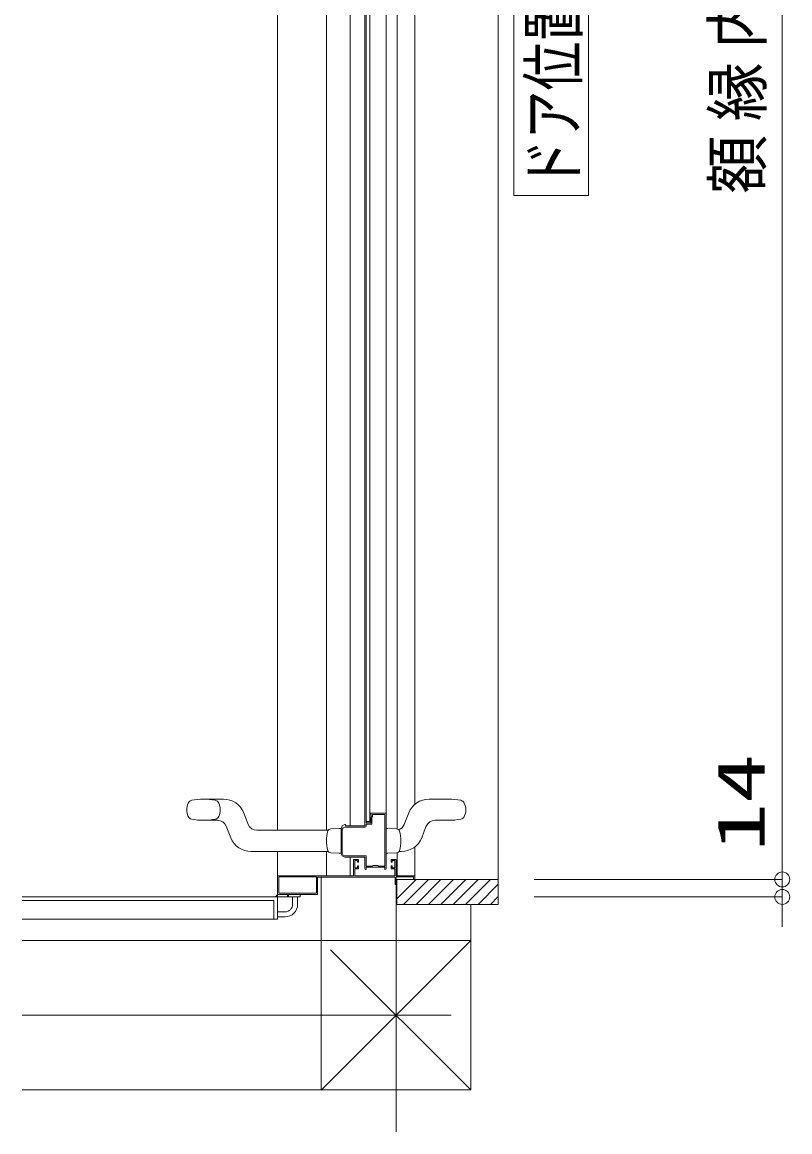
# Model space of a CAD drawing. Units: millimetres on the paper. Extents: x -305 to 305, y -152 to 152.
# Drawn here: x -93.68 to -62.88, y -24.36 to 20.18 of the extents above; entities that cross this region are included whole.
import ezdxf
from ezdxf.enums import TextEntityAlignment as Align

# ---------------------------------------------------------------- set-up
doc = ezdxf.new("R2010")
doc.units = ezdxf.units.MM
doc.linetypes.add('LONG_CHAIN', pattern=[21, 18, -1, 1, -1])
doc.layers.add('0-0_0', color=7, linetype='Continuous', lineweight=9)
doc.layers.add('0-1_VIEW0001', color=7, linetype='Continuous', lineweight=9)
doc.styles.add('ＭＳ ゴシック', font='')
doc.styles.get('ＭＳ ゴシック').set_extended_font_data('MS Gothic')

# ---------------------------------------------------------------- blocks, each defined once
blk = doc.blocks.new('_ORIGIN')
at = {"layer": '0-0_0'}
blk.add_line((0, 0), (-1, 0), dxfattribs=at)
blk.add_circle((0, 0), 0.5, dxfattribs=at)

msp = doc.modelspace()

# ---------------------------------------------------------------- linework, layer by layer
at = {"layer": '0-1_VIEW0001'}
for p, q in [((-74.58, 63.197), (-74.58, -15.228)), ((-78.638, -12.2), (-78.638, 62.047)), ((-77.933, -11.22), (-77.933, 62.197)), ((-63.184, -13.628), (-63.184, 61.597)), ((-80.523, 25.072), (-80.523, -12.078)), ((-73.955, 13.222), (-73.955, 25.222)), ((-70.955, 13.222), (-70.955, 25.222)), ((-79.879, 24.602), (-79.879, -11.958)), ((-83.433, 24.197), (-83.433, -12.254)), ((-79.933, -12.078), (-79.933, 24.211)), ((-79.729, -11.908), (-79.729, 24.212)), ((-79.083, 24.211), (-79.083, -13.788)), ((-81.473, 23.722), (-81.473, -12.254)), ((-70.955, 13.222), (-73.955, 13.222)), ((-86.408, -11.004), (-85.609, -11.004)), ((-76.558, -11.004), (-77.357, -11.004)), ((-84.613, -12.017), (-84.795, -11.556)), ((-79.716, -11.59), (-79.707, -11.576)), ((-79.697, -11.569), (-79.083, -11.569)), ((-78.171, -11.556), (-78.353, -12.017)), ((-86.408, -11.854), (-85.846, -11.854)), ((-79.729, -11.908), (-79.879, -11.908)), ((-79.718, -11.598), (-79.718, -11.598)), ((-79.703, -11.608), (-79.708, -11.608)), ((-79.694, -11.749), (-79.679, -11.711)), ((-79.678, -11.705), (-79.678, -11.633)), ((-79.652, -11.764), (-79.636, -11.726)), ((-77.119, -11.854), (-76.558, -11.854)), ((-85.316, -12.551), (-85.498, -12.091)), ((-81.402, -12.254), (-84.264, -12.254)), ((-80.958, -12.179), (-80.883, -12.179)), ((-80.883, -12.178), (-80.883, -12.18)), ((-80.883, -13.178), (-80.883, -12.178)), ((-80.883, -12.179), (-80.883, -12.18)), ((-80.838, -13.178), (-80.838, -12.228)), ((-80.733, -12.028), (-80.723, -12.028)), ((-80.733, -12.123), (-79.933, -12.123)), ((-80.708, -12.043), (-80.708, -12.063)), ((-80.693, -12.078), (-79.933, -12.078)), ((-79.083, -12.178), (-79.008, -12.178)), ((-79.008, -12.179), (-78.661, -12.197)), ((-78.661, -12.198), (-78.661, -12.197)), ((-78.661, -12.198), (-78.661, -12.197)), ((-78.547, -12.288), (-78.547, -12.287)), ((-78.547, -12.288), (-78.547, -12.287)), ((-77.548, -12.293), (-77.65, -12.551)), ((-77.468, -12.091), (-77.548, -12.293)), ((-81.403, -13.104), (-84.502, -13.104)), ((-83.433, -13.104), (-83.433, -14.779)), ((-83.433, -13.104), (-83.433, -14.903)), ((-83.433, -14.053), (-83.433, -13.104)), ((-81.473, -13.104), (-81.473, -14.053)), ((-80.958, -13.179), (-81.305, -13.16)), ((-80.883, -13.179), (-80.958, -13.179)), ((-80.883, -13.177), (-80.883, -13.178)), ((-80.883, -13.177), (-80.883, -13.179)), ((-80.523, -13.328), (-80.523, -14.078)), ((-79.008, -13.179), (-79.083, -13.179)), ((-79.008, -13.178), (-78.661, -13.16)), ((-78.638, -13.157), (-78.638, -14.078)), ((-78.464, -13.104), (-78.562, -13.104)), ((-77.931, -14.228), (-77.931, -12.923)), ((-63.183, -13.628), (-63.183, -13.028)), ((-80.383, -13.428), (-80.183, -13.428)), ((-80.383, -14.078), (-80.383, -13.428)), ((-80.333, -13.473), (-80.333, -13.758)), ((-80.233, -13.473), (-80.333, -13.473)), ((-80.333, -13.758), (-80.233, -13.758)), ((-80.183, -13.803), (-80.333, -13.803)), ((-80.333, -13.803), (-80.333, -14.078)), ((-80.233, -13.533), (-80.233, -13.473)), ((-80.183, -13.533), (-80.233, -13.533)), ((-80.233, -13.758), (-80.233, -13.683)), ((-80.233, -13.683), (-80.183, -13.683)), ((-80.183, -13.428), (-80.183, -13.533)), ((-80.183, -13.683), (-80.183, -13.803)), ((-79.248, -13.728), (-79.768, -13.728)), ((-78.883, -13.428), (-78.683, -13.428)), ((-78.883, -13.533), (-78.883, -13.428)), ((-78.833, -13.533), (-78.883, -13.533)), ((-78.883, -13.683), (-78.833, -13.683)), ((-78.883, -13.803), (-78.883, -13.683)), ((-78.733, -13.803), (-78.883, -13.803)), ((-78.733, -13.473), (-78.833, -13.473)), ((-78.833, -13.473), (-78.833, -13.533)), ((-78.833, -13.683), (-78.833, -13.758)), ((-78.733, -14.078), (-78.733, -13.803)), ((-78.683, -13.428), (-78.683, -14.078)), ((-83.433, -14.078), (-80.383, -14.078)), ((-83.433, -14.828), (-83.433, -14.078)), ((-83.388, -14.128), (-81.878, -14.128)), ((-83.388, -14.783), (-83.388, -14.128)), ((-81.878, -14.128), (-81.878, -14.783)), ((-81.833, -14.133), (-78.723, -14.133)), ((-81.833, -14.133), (-81.833, -14.828)), ((-81.683, -14.133), (-81.683, -22.678)), ((-80.333, -14.078), (-78.733, -14.078)), ((-78.723, -14.428), (-78.723, -14.133)), ((-77.931, -14.078), (-78.683, -14.078)), ((-78.683, -14.128), (-78.683, -14.428)), ((-78.655, -15.228), (-78.655, -14.228)), ((-78.655, -14.228), (-74.58, -14.228)), ((-77.874, -14.229), (-78.655, -15.01)), ((-77.379, -14.228), (-78.379, -15.228)), ((-77.948, -14.228), (-77.968, -14.228)), ((-76.88, -14.229), (-77.879, -15.228)), ((-76.38, -14.229), (-77.379, -15.229)), ((-75.879, -14.229), (-76.879, -15.229)), ((-75.385, -14.229), (-76.385, -15.229)), ((-74.889, -14.228), (-75.89, -15.229)), ((-73.145, -14.228), (-63.184, -14.228)), ((-63.183, -14.929), (-63.183, -14.228)), ((-78.683, -14.428), (-78.723, -14.428)), ((-74.58, -14.414), (-75.394, -15.228)), ((-93.683, -14.928), (-83.582, -14.928)), ((-83.458, -14.928), (-93.683, -14.928)), ((-83.583, -15.078), (-93.683, -15.078)), ((-83.583, -15.078), (-83.583, -15.828)), ((-83.033, -14.828), (-83.433, -14.828)), ((-83.433, -14.953), (-83.433, -15.828)), ((-83.408, -14.928), (-82.533, -14.928)), ((-81.878, -14.783), (-83.388, -14.783)), ((-83.033, -14.903), (-83.033, -14.828)), ((-82.993, -14.903), (-83.033, -14.903)), ((-82.993, -14.828), (-82.993, -14.903)), ((-81.833, -14.828), (-82.993, -14.828)), ((-82.833, -15.229), (-82.833, -14.928)), ((-82.633, -15.229), (-82.633, -14.928)), ((-82.533, -14.828), (-82.533, -14.928)), ((-74.58, -14.909), (-74.899, -15.228)), ((-73.145, -14.929), (-63.183, -14.929)), ((-83.133, -15.528), (-83.433, -15.528)), ((-78.655, -15.228), (-74.58, -15.228)), ((-75.683, -15.228), (-75.683, -22.677)), ((-63.183, -15.529), (-63.183, -16.129)), ((-83.433, -15.828), (-93.683, -15.828)), ((-83.133, -15.728), (-83.433, -15.728)), ((-93.683, -16.677), (-75.683, -16.677)), ((-81.683, -22.678), (-75.683, -16.677)), ((-81.308, -17.052), (-75.683, -22.677)), ((-93.683, -22.677), (-75.683, -22.677))]:
    msp.add_line(p, q, dxfattribs=at)
at = {"layer": '0-1_VIEW0001', "linetype": 'LONG_CHAIN'}
for p, q in [((-78.683, -14.413), (-78.683, -24.356)), ((-93.683, -19.677), (-76.469, -19.677))]:
    msp.add_line(p, q, dxfattribs=at)
at = {"layer": '0-1_VIEW0001'}
for points in [[(-73.145, -14.228), (-63.183, -14.228), (-63.183, -8.978)], [(-79.707, -11.576), (-79.702, -11.57), (-79.697, -11.569)], [(-79.133, -11.618), (-79.133, -13.688), (-79.383, -13.688), (-79.408, -13.663), (-79.608, -13.663), (-79.633, -13.688), (-79.883, -13.688), (-79.883, -13.283), (-80.733, -13.283)], [(-79.883, -12.073), (-79.883, -12.003), (-79.653, -12.003), (-79.653, -11.77)], [(-79.879, -11.958), (-79.698, -11.958), (-79.698, -11.768)], [(-79.718, -11.598), (-79.717, -11.594), (-79.716, -11.59)], [(-79.708, -11.608), (-79.715, -11.605), (-79.718, -11.598)], [(-79.678, -11.633), (-79.685, -11.616), (-79.703, -11.608)], [(-79.698, -11.768), (-79.697, -11.759), (-79.694, -11.749)], [(-79.679, -11.711), (-79.678, -11.708), (-79.678, -11.705)], [(-79.653, -11.77), (-79.653, -11.767), (-79.652, -11.764)], [(-79.636, -11.726), (-79.634, -11.717), (-79.633, -11.707)], [(-79.633, -11.707), (-79.633, -11.618), (-79.133, -11.618)], [(-80.883, -12.179), (-80.958, -12.179), (-81.305, -12.197)], [(-80.883, -12.178), (-80.839, -12.072), (-80.733, -12.028)], [(-80.838, -12.228), (-80.807, -12.154), (-80.733, -12.123)], [(-80.723, -12.028), (-80.712, -12.033), (-80.708, -12.043)], [(-80.708, -12.063), (-80.703, -12.074), (-80.693, -12.078)], [(-79.933, -12.123), (-79.897, -12.109), (-79.883, -12.073)], [(-80.733, -13.328), (-80.839, -13.284), (-80.883, -13.178)], [(-80.733, -13.283), (-80.807, -13.253), (-80.838, -13.178)], [(-79.933, -13.788), (-79.933, -13.328), (-80.733, -13.328)], [(-79.883, -13.818), (-79.886, -13.825), (-79.893, -13.828), (-79.921, -13.817), (-79.933, -13.788)], [(-79.133, -13.818), (-79.133, -13.728), (-79.883, -13.728), (-79.883, -13.818)], [(-79.083, -13.788), (-79.095, -13.817), (-79.123, -13.828), (-79.13, -13.825), (-79.133, -13.818)], [(-78.833, -13.758), (-78.733, -13.758), (-78.733, -13.473)], [(-77.983, -14.228), (-77.983, -14.128), (-78.683, -14.128)]]:
    msp.add_lwpolyline(points, dxfattribs=at)
for centre, radius, start, end in [((-86.842, -11.247), 0.2, 101.3412, 154.66), ((-86.408, -13.411), 2.408, 78.6588, 101.3412), ((-85.974, -11.247), 0.2, 25.34, 78.6588), ((-85.609, -11.879), 0.875, 21.6036, 90), ((-77.357, -11.879), 0.875, 90, 158.3964), ((-76.558, -13.411), 2.408, 78.6588, 90), ((-76.124, -11.247), 0.2, 25.34, 78.6588), ((-86.458, -11.429), 0.625, 154.66, 205.34), ((-86.358, -11.429), 0.625, 334.66, 25.34), ((-76.508, -11.429), 0.625, 334.66, 25.34), ((-86.842, -11.611), 0.2, 205.34, 258.6588), ((-86.408, -9.446), 2.408, 258.6588, 281.3412), ((-85.974, -11.611), 0.2, 281.3412, 334.66), ((-85.846, -12.229), 0.375, 21.6036, 90), ((-84.264, -11.879), 0.375, 201.6036, 270), ((-78.701, -11.879), 0.375, 289.0634, 338.3964), ((-77.119, -12.229), 0.375, 90, 158.3964), ((-76.558, -9.446), 2.408, 270, 281.3412), ((-76.124, -11.611), 0.2, 281.3412, 334.66), ((-80.052, -12.679), 1.421, 163.7963, 195.7817), ((-81.298, -12.322), 0.125, 93.001, 161.5432), ((-78.667, -12.322), 0.125, 15.9428, 86.999), ((-79.913, -12.679), 1.421, 344.2304, 15.9811), ((-84.502, -12.229), 0.875, 201.6036, 270), ((-78.464, -12.229), 0.875, 270, 338.3964), ((-81.298, -13.036), 0.125, 193.6794, 266.999), ((-78.667, -13.036), 0.125, 273.0011, 346.479), ((-83.583, -14.778), 0.15, 270, 0), ((-83.458, -14.953), 0.025, 360, 90), ((-83.408, -14.903), 0.025, 180, 270), ((-83.133, -15.228), 0.5, 270, 0), ((-83.133, -15.228), 0.3, 270, 0)]:
    msp.add_arc(centre, radius, start, end, dxfattribs=at)

# ---------------------------------------------------------------- block references
at = {"layer": '0-1_VIEW0001', "xscale": 0.6, "yscale": 0.6}
for p, rotation in [((-63.184, -14.228), 270), ((-63.183, -14.228), 270), ((-63.183, -14.929), 90)]:
    msp.add_blockref('_ORIGIN', p, dxfattribs=dict(at, rotation=rotation))

# ---------------------------------------------------------------- texts
at = {"layer": '0-1_VIEW0001', "style": 'ＭＳ ゴシック'}
for s, width, p in [('ドア位置ＢＲ\u3000Ｗ８００', 0.75, (-70.835, 13.507)), ('内', 0.9, (-63.45, 19.111)), ('縁', 0.9, (-63.45, 16.203)), ('額', 0.9, (-63.45, 13.295)), ('14', 1.5, (-63.313, -13.112))]:
    msp.add_text(s, height=1.921, rotation=90, dxfattribs=dict(at, width=width)).set_placement(p, align=Align.BOTTOM_LEFT)

doc.saveas('drawing.dxf')
